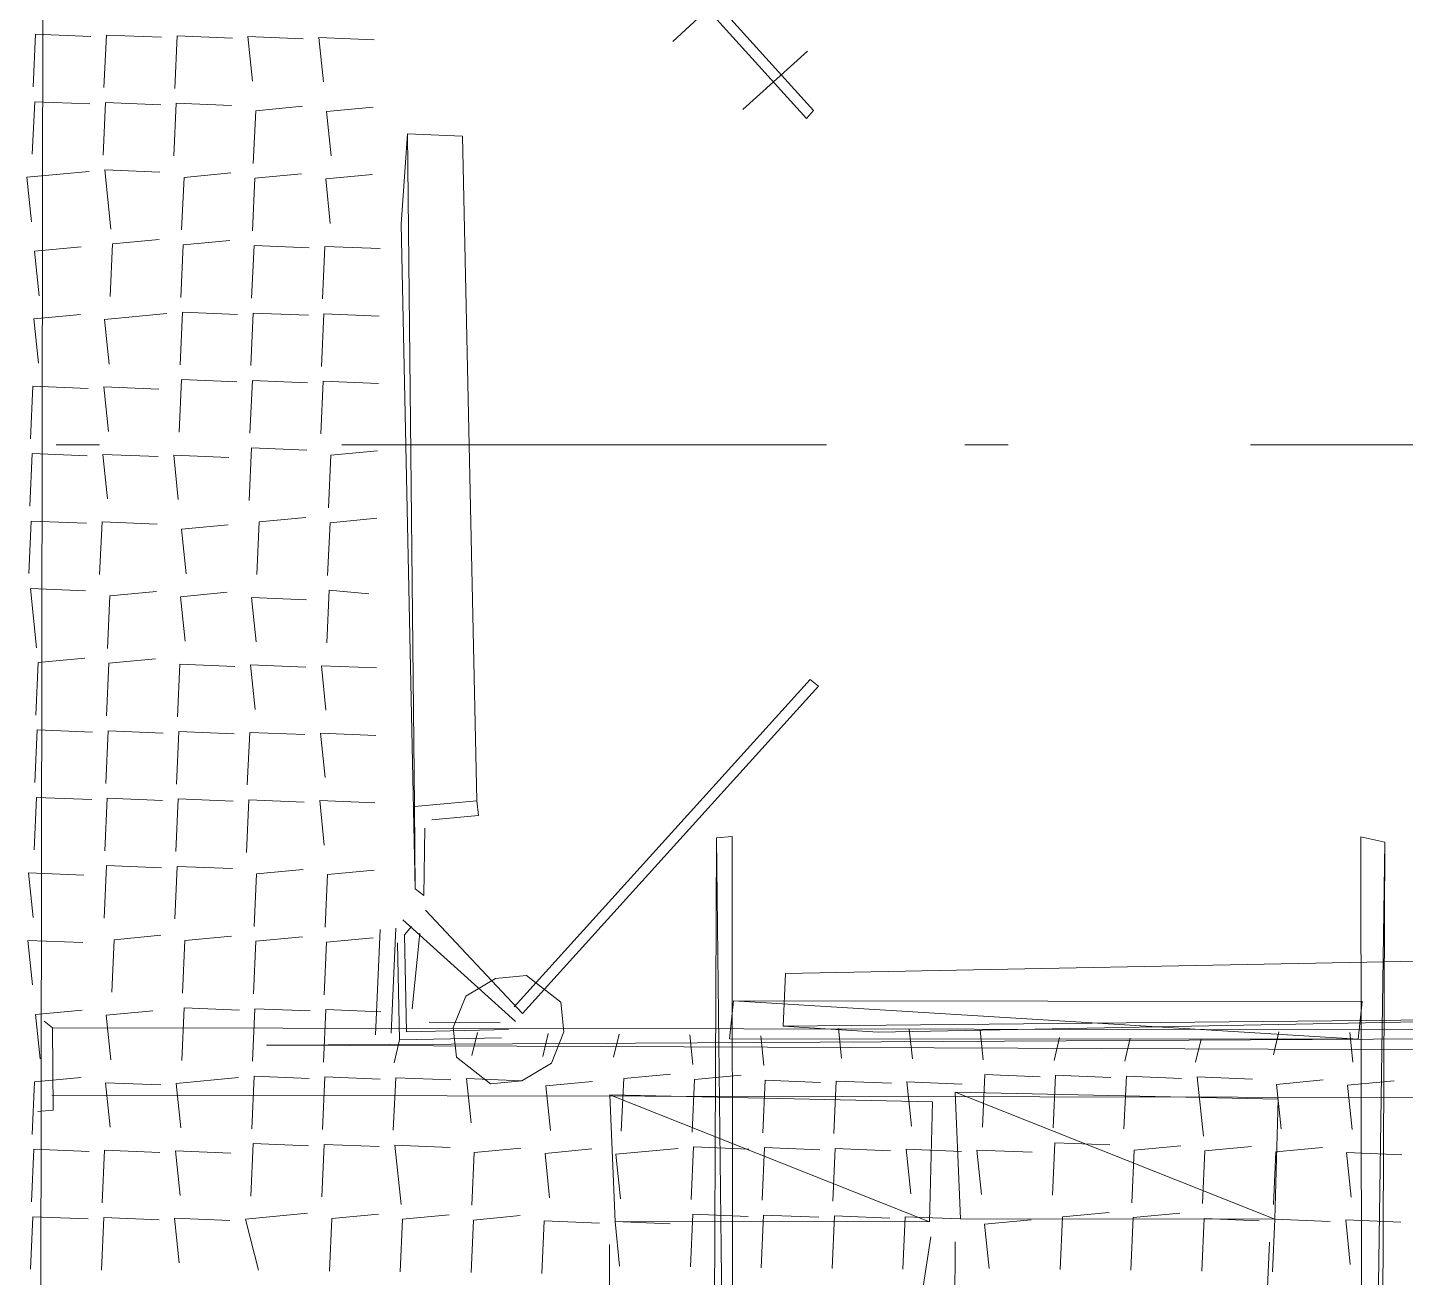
# Paper-space layout '01 Roof Support Layout' of a CAD drawing. Header units: millimetres. Extents: x 5 to 415, y 7 to 290.
# Drawn here: x 116.58 to 124.54, y 114.19 to 121.41 of the extents above; entities that cross this region are included whole.
import ezdxf

# ---------------------------------------------------------------- set-up
doc = ezdxf.new("R2010")
doc.units = ezdxf.units.MM
doc.linetypes.add('B2_DASH_DOT', pattern=[5.25, 2.8, -0.8, 0.25, -1.4])
doc.layers.add('GA_REFERENCE', color=253, linetype='Continuous')
doc.layers.add('UPPER_ROOF', color=7, linetype='Continuous')

# ---------------------------------------------------------------- blocks, each defined once
blk = doc.blocks.new('SHEET_01_ROOF')
at = {"layer": 'GA_REFERENCE', "lineweight": 5}
for p, q in [((116.6793, 125.2664), (116.6598, 113.2503)), ((119.3923, 122.7566), (121.0854, 120.8852)), ((119.4328, 122.8036), (121.1259, 120.9322)), ((120.3126, 121.3309), (120.7265, 121.7156)), ((116.6309, 121.3724), (116.6172, 121.0685)), ((116.6309, 121.3724), (116.9501, 121.3592)), ((117.04, 121.3677), (117.0263, 121.0639)), ((117.04, 121.3677), (117.3592, 121.3546)), ((117.4491, 121.3631), (117.4353, 121.0593)), ((117.4491, 121.3631), (117.7683, 121.35)), ((117.8582, 121.3585), (117.8849, 121.1018)), ((117.8582, 121.3585), (118.1773, 121.3454)), ((118.2673, 121.3539), (118.294, 121.0971)), ((118.2673, 121.3539), (118.5864, 121.3408)), ((120.7169, 120.9368), (121.0903, 121.2746)), ((116.6262, 120.9829), (116.6124, 120.6791)), ((116.6262, 120.9829), (116.9453, 120.9698)), ((117.0352, 120.9783), (117.0215, 120.6745)), ((117.0352, 120.9783), (117.3544, 120.9652)), ((117.4443, 120.9737), (117.4305, 120.6699)), ((117.4443, 120.9737), (117.7634, 120.9606)), ((117.9027, 120.9305), (117.889, 120.6267)), ((117.9027, 120.9305), (118.1725, 120.956)), ((118.3118, 120.926), (118.5816, 120.9514)), ((118.3118, 120.926), (118.3386, 120.6692)), ((121.0854, 120.8852), (121.1259, 120.9322)), ((118.7428, 120.2751), (118.7793, 120.7972)), ((118.7793, 120.7972), (119.0984, 120.7841)), ((118.7793, 120.7972), (118.8208, 116.9116)), ((119.0984, 120.7841), (119.1804, 116.9456)), ((116.5808, 120.5465), (116.9405, 120.5804)), ((116.5808, 120.5465), (116.6076, 120.2897)), ((117.0304, 120.5889), (117.066, 120.2466)), ((117.0304, 120.5889), (117.3495, 120.5758)), ((117.4888, 120.5458), (117.4751, 120.242)), ((117.4888, 120.5458), (117.7586, 120.5712)), ((117.8979, 120.5411), (117.8841, 120.2373)), ((117.8979, 120.5411), (118.1676, 120.5666)), ((118.307, 120.5365), (118.5768, 120.562)), ((118.307, 120.5365), (118.3338, 120.2797)), ((118.7428, 120.2751), (118.8249, 116.4366)), ((116.6254, 120.1186), (116.8951, 120.144)), ((116.6254, 120.1186), (116.6521, 119.8617)), ((117.075, 120.161), (117.0612, 119.8572)), ((117.075, 120.161), (117.3447, 120.1864)), ((117.484, 120.1564), (117.4703, 119.8526)), ((117.484, 120.1564), (117.7537, 120.1818)), ((117.8931, 120.1517), (117.8794, 119.8479)), ((117.8931, 120.1517), (118.2123, 120.1386)), ((118.3022, 120.1471), (118.2884, 119.8433)), ((118.3022, 120.1471), (118.6213, 120.134)), ((116.6205, 119.7291), (116.8903, 119.7546)), ((116.6205, 119.7291), (116.6473, 119.4724)), ((117.0296, 119.7246), (117.3893, 119.7585)), ((117.0296, 119.7246), (117.0563, 119.4677)), ((117.4792, 119.767), (117.4655, 119.4631)), ((117.4792, 119.767), (117.7984, 119.7538)), ((117.8883, 119.7623), (117.8745, 119.4585)), ((117.8883, 119.7623), (118.2074, 119.7492)), ((118.2973, 119.7577), (118.2836, 119.4539)), ((118.2973, 119.7577), (118.6165, 119.7446)), ((116.6157, 119.3397), (116.6019, 119.0359)), ((116.6157, 119.3397), (116.9348, 119.3266)), ((117.0247, 119.3351), (117.0515, 119.0783)), ((117.0247, 119.3351), (117.3439, 119.322)), ((117.4744, 119.3776), (117.4606, 119.0737)), ((117.4744, 119.3776), (117.7935, 119.3645)), ((117.8834, 119.3729), (117.8697, 119.0691)), ((117.8834, 119.3729), (118.2026, 119.3598)), ((118.2925, 119.3683), (118.2787, 119.0645)), ((118.2925, 119.3683), (118.6116, 119.3552)), ((116.6109, 118.9503), (116.5972, 118.6465)), ((116.6109, 118.9503), (116.93, 118.9372)), ((117.02, 118.9457), (117.0467, 118.6889)), ((117.02, 118.9457), (117.3391, 118.9326)), ((117.429, 118.9411), (117.4558, 118.6843)), ((117.429, 118.9411), (117.7482, 118.928)), ((117.8786, 118.9835), (117.8648, 118.6797)), ((117.8786, 118.9835), (118.1978, 118.9705)), ((118.3371, 118.9404), (118.3233, 118.6365)), ((118.3371, 118.9404), (118.6068, 118.9658)), ((116.6061, 118.5609), (116.5923, 118.2571)), ((116.6061, 118.5609), (116.9252, 118.5478)), ((117.0151, 118.5563), (117.0014, 118.2525)), ((117.0151, 118.5563), (117.3343, 118.5432)), ((117.4736, 118.5131), (117.7433, 118.5386)), ((117.9231, 118.5556), (117.9094, 118.2518)), ((117.9231, 118.5556), (118.1929, 118.581)), ((118.3322, 118.5509), (118.3185, 118.2471)), ((118.3322, 118.5509), (118.602, 118.5764)), ((117.4736, 118.5131), (117.5003, 118.2564)), ((116.6012, 118.1715), (116.6369, 117.8291)), ((116.6012, 118.1715), (116.9204, 118.1584)), ((117.0597, 118.1284), (117.046, 117.8246)), ((117.0597, 118.1284), (117.3294, 118.1538)), ((117.4688, 118.1237), (117.7385, 118.1492)), ((118.3274, 118.1615), (118.3137, 117.8577)), ((118.3274, 118.1615), (118.5567, 118.1399)), ((117.4688, 118.1237), (117.4955, 117.867)), ((117.8778, 118.1191), (117.9046, 117.8624)), ((117.8778, 118.1191), (118.197, 118.106)), ((116.6458, 117.7435), (116.632, 117.4397)), ((116.6458, 117.7435), (116.9155, 117.769)), ((117.0549, 117.739), (117.0411, 117.4351)), ((117.0549, 117.739), (117.3246, 117.7644)), ((117.4639, 117.7344), (117.4502, 117.4306)), ((117.4639, 117.7344), (117.7831, 117.7213)), ((117.873, 117.7297), (117.8998, 117.4729)), ((117.873, 117.7297), (118.1922, 117.7166)), ((118.2821, 117.7251), (118.3088, 117.4683)), ((118.2821, 117.7251), (118.6012, 117.712)), ((119.3952, 115.7557), (121.1051, 117.6458)), ((119.4446, 115.7172), (121.1545, 117.6072)), ((121.1051, 117.6458), (121.1545, 117.6072)), ((116.6409, 117.3541), (116.6272, 117.0503)), ((116.6409, 117.3541), (116.9601, 117.341)), ((117.05, 117.3495), (117.0362, 117.0457)), ((117.05, 117.3495), (117.3691, 117.3364)), ((117.459, 117.3449), (117.4453, 117.0411)), ((117.459, 117.3449), (117.7783, 117.3318)), ((117.8682, 117.3403), (117.8544, 117.0365)), ((117.8682, 117.3403), (118.1873, 117.3272)), ((118.2772, 117.3357), (118.304, 117.0789)), ((118.2772, 117.3357), (118.5964, 117.3226)), ((116.6361, 116.9648), (116.6224, 116.661)), ((116.6361, 116.9648), (116.9552, 116.9517)), ((117.0452, 116.9601), (117.0315, 116.6563)), ((117.0452, 116.9601), (117.3644, 116.947)), ((117.4543, 116.9555), (117.4405, 116.6517)), ((117.4543, 116.9555), (117.7734, 116.9424)), ((117.8633, 116.9509), (117.8496, 116.6471)), ((117.8633, 116.9509), (118.1825, 116.9378)), ((118.2724, 116.9463), (118.2991, 116.6895)), ((118.2724, 116.9463), (118.5916, 116.9332)), ((119.1804, 116.9456), (118.8208, 116.9116)), ((119.1894, 116.8599), (119.1804, 116.9456)), ((118.8208, 116.9116), (118.8249, 116.4366)), ((118.9196, 116.8345), (119.1894, 116.8599)), ((118.8743, 116.3981), (118.8791, 116.7875)), ((120.5257, 107.9538), (120.5648, 116.7305)), ((120.6547, 116.7389), (120.5648, 116.7305)), ((120.5648, 116.7305), (120.665, 107.9237)), ((120.5648, 116.7305), (120.665, 107.9237)), ((120.665, 107.9237), (120.6547, 116.7389)), ((120.665, 107.9237), (120.6547, 116.7389)), ((124.2973, 107.9207), (124.287, 116.736)), ((124.2973, 107.9207), (124.287, 116.736)), ((124.287, 116.736), (124.4263, 116.7059)), ((124.4263, 116.7059), (124.2973, 107.9207)), ((124.4263, 116.7059), (124.2973, 107.9207)), ((124.3872, 107.9292), (124.4263, 116.7059)), ((117.0404, 116.5707), (117.0266, 116.2669)), ((117.0404, 116.5707), (117.3595, 116.5576)), ((117.4494, 116.5661), (117.4357, 116.2623)), ((117.4494, 116.5661), (117.7686, 116.553)), ((117.9079, 116.5229), (118.1776, 116.5484)), ((118.317, 116.5183), (118.5867, 116.5438)), ((116.5908, 116.5283), (116.6176, 116.2715)), ((116.5908, 116.5283), (116.91, 116.5152)), ((117.9079, 116.5229), (117.8941, 116.2191)), ((118.317, 116.5183), (118.3032, 116.2145)), ((118.8249, 116.4366), (118.8249, 116.4366)), ((118.8249, 116.4366), (118.8743, 116.3981)), ((119.4446, 115.7172), (118.8833, 116.3125)), ((119.4041, 115.6701), (118.7528, 116.2569)), ((118.7617, 116.1713), (118.8022, 116.2184)), ((116.586, 116.1389), (116.6127, 115.8821)), ((116.586, 116.1389), (116.9051, 116.1258)), ((117.085, 116.1428), (117.0712, 115.839)), ((117.085, 116.1428), (117.3547, 116.1682)), ((117.494, 116.1382), (117.4803, 115.8344)), ((117.494, 116.1382), (117.7637, 116.1636)), ((117.9031, 116.1335), (118.1728, 116.159)), ((118.3121, 116.1289), (118.5819, 116.1543)), ((118.6224, 116.2014), (118.5949, 115.5938)), ((118.7123, 116.2099), (118.6848, 115.6023)), ((118.7747, 115.6108), (118.7617, 116.1713)), ((118.8063, 115.7434), (118.8516, 116.1798)), ((117.9031, 116.1335), (117.8893, 115.8297)), ((118.3121, 116.1289), (118.2984, 115.8251)), ((118.7342, 115.5637), (118.7212, 116.1243)), ((120.9642, 115.947), (124.9967, 116.0251)), ((119.2874, 115.9184), (119.1165, 115.8159)), ((119.2874, 115.9184), (119.1165, 115.8159)), ((119.4673, 115.9354), (119.2874, 115.9184)), ((119.4673, 115.9354), (119.2874, 115.9184)), ((119.6649, 115.7812), (119.4673, 115.9354)), ((119.6649, 115.7812), (119.4673, 115.9354)), ((120.9505, 115.6432), (120.9642, 115.947)), ((117.4892, 115.7488), (117.4754, 115.445)), ((117.4892, 115.7488), (117.8083, 115.7357)), ((117.8982, 115.7442), (117.8845, 115.4404)), ((117.8982, 115.7442), (118.2174, 115.731)), ((118.3073, 115.7395), (118.2936, 115.4357)), ((118.3073, 115.7395), (118.6265, 115.7264)), ((119.1165, 115.8159), (119.0444, 115.6362)), ((119.1165, 115.8159), (119.0444, 115.6362)), ((119.6827, 115.61), (119.6649, 115.7812)), ((119.6827, 115.61), (119.6649, 115.7812)), ((120.6403, 115.5707), (120.6629, 115.7889)), ((120.6629, 115.7889), (124.2725, 115.5677)), ((120.6629, 115.7889), (124.2725, 115.5677)), ((124.2951, 115.786), (120.6629, 115.7889)), ((124.2725, 115.5677), (124.2951, 115.786)), ((124.2725, 115.5677), (124.2951, 115.786)), ((116.6305, 115.7109), (116.9003, 115.7364)), ((116.6305, 115.7109), (116.6573, 115.4541)), ((116.6799, 115.6724), (116.7293, 115.6338)), ((117.0396, 115.7063), (117.3093, 115.7318)), ((117.0396, 115.7063), (117.0663, 115.4495)), ((118.9051, 115.6663), (119.3142, 115.6617)), ((120.9505, 115.6432), (125.0323, 115.6827)), ((121.4989, 115.6085), (125.5313, 115.6866)), ((116.7293, 115.6338), (116.7334, 115.1588)), ((116.7293, 115.6338), (126.4, 115.6189)), ((119.3636, 115.6231), (118.7747, 115.6108)), ((119.0444, 115.6362), (119.0623, 115.465)), ((119.0444, 115.6362), (119.0623, 115.465)), ((119.1838, 115.6061), (119.1522, 115.4735)), ((119.5928, 115.6015), (119.5612, 115.4689)), ((119.6107, 115.4304), (119.6827, 115.61)), ((119.6107, 115.4304), (119.6827, 115.61)), ((120.0019, 115.597), (119.9703, 115.4643)), ((120.411, 115.5923), (120.4289, 115.4211)), ((120.8201, 115.5877), (120.8379, 115.4165)), ((121.4989, 115.6085), (120.9505, 115.6432)), ((121.2696, 115.6301), (121.2875, 115.4589)), ((121.6787, 115.6255), (121.6965, 115.4543)), ((122.0878, 115.6209), (122.1056, 115.4497)), ((123.814, 115.6109), (123.7824, 115.4783)), ((124.223, 115.6063), (124.2409, 115.4351)), ((126.4, 115.5784), (117.9655, 115.5344)), ((117.9655, 115.5344), (126.4, 115.5001)), ((118.7342, 115.5637), (118.7026, 115.4311)), ((119.3231, 115.5761), (118.7342, 115.5637)), ((124.2725, 115.5677), (120.6403, 115.5707)), ((122.5463, 115.5777), (122.5147, 115.4451)), ((122.9554, 115.5731), (122.9238, 115.4405)), ((123.3644, 115.5685), (123.3328, 115.4359)), ((119.0623, 115.465), (119.2599, 115.3108)), ((119.0623, 115.465), (119.2599, 115.3108)), ((119.4398, 115.3278), (119.6107, 115.4304)), ((119.4398, 115.3278), (119.6107, 115.4304)), ((116.6257, 115.3215), (116.8954, 115.347)), ((117.4438, 115.3123), (117.8035, 115.3463)), ((117.8934, 115.3547), (117.8797, 115.0509)), ((117.8934, 115.3547), (118.2126, 115.3416)), ((118.3025, 115.3501), (118.2887, 115.0463)), ((118.3025, 115.3501), (118.6216, 115.337)), ((118.7116, 115.3455), (118.6978, 115.0417)), ((118.7116, 115.3455), (119.0307, 115.3324)), ((119.1206, 115.3409), (119.1474, 115.0841)), ((119.1206, 115.3409), (119.4398, 115.3278)), ((120.0287, 115.3401), (120.0149, 115.0363)), ((120.0287, 115.3401), (120.2985, 115.3656)), ((120.4378, 115.3355), (120.7075, 115.361)), ((122.1145, 115.3641), (122.1008, 115.0603)), ((122.1145, 115.3641), (122.4337, 115.351)), ((122.5236, 115.3595), (122.5099, 115.0557)), ((122.5236, 115.3595), (122.8428, 115.3464)), ((122.9327, 115.3549), (122.9189, 115.0511)), ((122.9327, 115.3549), (123.2518, 115.3418)), ((123.3418, 115.3503), (123.3774, 115.008)), ((123.3418, 115.3503), (123.6609, 115.3372)), ((116.6257, 115.3215), (116.6119, 115.0177)), ((117.0347, 115.3169), (117.0615, 115.0601)), ((117.0347, 115.3169), (117.3539, 115.3038)), ((117.4438, 115.3123), (117.4705, 115.0555)), ((119.2599, 115.3108), (119.4398, 115.3278)), ((119.2599, 115.3108), (119.4398, 115.3278)), ((119.5791, 115.2977), (119.8488, 115.3232)), ((119.5791, 115.2977), (119.6058, 115.041)), ((120.4378, 115.3355), (120.424, 115.0317)), ((120.8468, 115.3309), (120.8331, 115.0271)), ((120.8468, 115.3309), (121.166, 115.3178)), ((121.2559, 115.3263), (121.2421, 115.0225)), ((121.2559, 115.3263), (121.575, 115.3132)), ((121.6649, 115.3217), (121.6917, 115.0649)), ((121.6649, 115.3217), (121.9841, 115.3086)), ((123.8091, 115.2216), (121.9436, 115.2615)), ((121.9436, 115.2615), (123.7906, 114.5283)), ((121.9436, 115.2615), (123.7906, 114.5283)), ((121.9745, 114.5298), (121.9436, 115.2615)), ((123.8002, 115.3071), (124.07, 115.3326)), ((123.8002, 115.3071), (123.827, 115.0503)), ((124.2093, 115.3025), (124.4791, 115.3279)), ((124.2093, 115.3025), (124.2361, 115.0457)), ((116.7245, 115.2444), (126.4, 115.2295)), ((121.8132, 115.2061), (119.9477, 115.246)), ((119.9477, 115.246), (121.7946, 114.5128)), ((119.9477, 115.246), (121.7946, 114.5128)), ((119.9785, 114.5143), (119.9477, 115.246)), ((121.7946, 114.5128), (121.8132, 115.2061)), ((123.7906, 114.5283), (123.8091, 115.2216)), ((116.7334, 115.1588), (116.6435, 115.1503)), ((117.8886, 114.9653), (117.8748, 114.6615)), ((117.8886, 114.9653), (118.2078, 114.9522)), ((118.2977, 114.9607), (118.2839, 114.6569)), ((118.2977, 114.9607), (118.6168, 114.9476)), ((118.7067, 114.9561), (118.7424, 114.6138)), ((118.7067, 114.9561), (119.0259, 114.943)), ((120.4329, 114.9461), (120.4192, 114.6423)), ((120.4329, 114.9461), (120.7521, 114.9331)), ((122.5188, 114.9701), (122.505, 114.6663)), ((122.5188, 114.9701), (122.8379, 114.957)), ((122.9772, 114.9269), (123.247, 114.9524)), ((123.3863, 114.9224), (123.6561, 114.9478)), ((123.7954, 114.9177), (124.0652, 114.9432)), ((116.6209, 114.9321), (116.6071, 114.6283)), ((116.6209, 114.9321), (116.94, 114.919)), ((117.0299, 114.9275), (117.0162, 114.6237)), ((117.0299, 114.9275), (117.3491, 114.9144)), ((117.439, 114.9229), (117.4658, 114.6661)), ((117.439, 114.9229), (117.7582, 114.9098)), ((119.1652, 114.9129), (119.1514, 114.6091)), ((119.1652, 114.9129), (119.4349, 114.9384)), ((119.5743, 114.9083), (119.844, 114.9338)), ((119.5743, 114.9083), (119.601, 114.6515)), ((119.9833, 114.9037), (120.343, 114.9376)), ((119.9833, 114.9037), (120.0101, 114.6469)), ((120.842, 114.9415), (120.8282, 114.6377)), ((120.842, 114.9415), (121.1611, 114.9284)), ((121.2511, 114.9369), (121.2373, 114.6331)), ((121.2511, 114.9369), (121.5702, 114.9238)), ((121.6602, 114.9323), (121.6869, 114.6755)), ((121.6602, 114.9323), (121.9793, 114.9192)), ((122.0692, 114.9277), (122.096, 114.6709)), ((122.0692, 114.9277), (122.3884, 114.9146)), ((122.9772, 114.9269), (122.9635, 114.6231)), ((123.3863, 114.9224), (123.3725, 114.6185)), ((123.7954, 114.9177), (123.7817, 114.6139)), ((124.2045, 114.9131), (124.2312, 114.6563)), ((124.2045, 114.9131), (124.5236, 114.9)), ((117.8432, 114.5289), (118.2029, 114.5628)), ((118.3422, 114.5327), (118.612, 114.5582)), ((118.7513, 114.5282), (119.021, 114.5536)), ((119.1604, 114.5236), (119.4301, 114.549)), ((120.4281, 114.5567), (120.4143, 114.2529)), ((120.4281, 114.5567), (120.7472, 114.5436)), ((120.8371, 114.5521), (120.8234, 114.2483)), ((120.8371, 114.5521), (121.1563, 114.5391)), ((121.2462, 114.5475), (121.2325, 114.2437)), ((121.2462, 114.5475), (121.5654, 114.5344)), ((122.5633, 114.5422), (122.8331, 114.5676)), ((122.9724, 114.5375), (123.2421, 114.563)), ((116.616, 114.5427), (116.6023, 114.2389)), ((116.616, 114.5427), (116.9352, 114.5296)), ((117.0251, 114.5381), (117.0114, 114.2343)), ((117.0251, 114.5381), (117.3443, 114.525)), ((117.4342, 114.5335), (117.4609, 114.2767)), ((117.4342, 114.5335), (117.7533, 114.5204)), ((117.8432, 114.5289), (117.9194, 114.2335)), ((118.3422, 114.5327), (118.3284, 114.2289)), ((118.7513, 114.5282), (118.7375, 114.2243)), ((119.1604, 114.5236), (119.1467, 114.2197)), ((119.5695, 114.5189), (119.5557, 114.2151)), ((119.5695, 114.5189), (119.8886, 114.5058)), ((119.9785, 114.5143), (120.0053, 114.2575)), ((119.9785, 114.5143), (120.2977, 114.5012)), ((121.7946, 114.5128), (119.9785, 114.5143)), ((121.7946, 114.5128), (119.9785, 114.5143)), ((121.6553, 114.5429), (121.6416, 114.2391)), ((121.6553, 114.5429), (121.9745, 114.5298)), ((123.7906, 114.5283), (121.9745, 114.5298)), ((123.7906, 114.5283), (121.9745, 114.5298)), ((122.1138, 114.4997), (122.3835, 114.5252)), ((122.1138, 114.4997), (122.1405, 114.243)), ((122.5633, 114.5422), (122.5496, 114.2384)), ((122.9724, 114.5375), (122.9587, 114.2337)), ((123.3815, 114.5329), (123.3678, 114.2291)), ((123.3815, 114.5329), (123.7007, 114.5198)), ((123.7906, 114.5283), (123.7768, 114.2245)), ((123.7906, 114.5283), (124.1097, 114.5152)), ((124.1997, 114.5237), (124.2264, 114.2669)), ((124.1997, 114.5237), (124.5188, 114.5106)), ((121.7493, 114.0764), (121.8036, 114.4272)), ((121.9429, 114.3972), (121.9414, 112.6683)), ((123.7452, 114.0919), (123.759, 114.3957)), ((119.9469, 114.3817), (119.9454, 112.6528))]:
    blk.add_line(p, q, dxfattribs=at)
at = {"layer": 'UPPER_ROOF', "linetype": 'B2_DASH_DOT', "lineweight": 18}
blk.add_line((107.9, 119), (173.9, 119), dxfattribs=at)

psp = doc.layouts.new('01 Roof Support Layout')

# ---------------------------------------------------------------- block references
psp.add_blockref('SHEET_01_ROOF', (0, 0))

doc.saveas('drawing.dxf')
